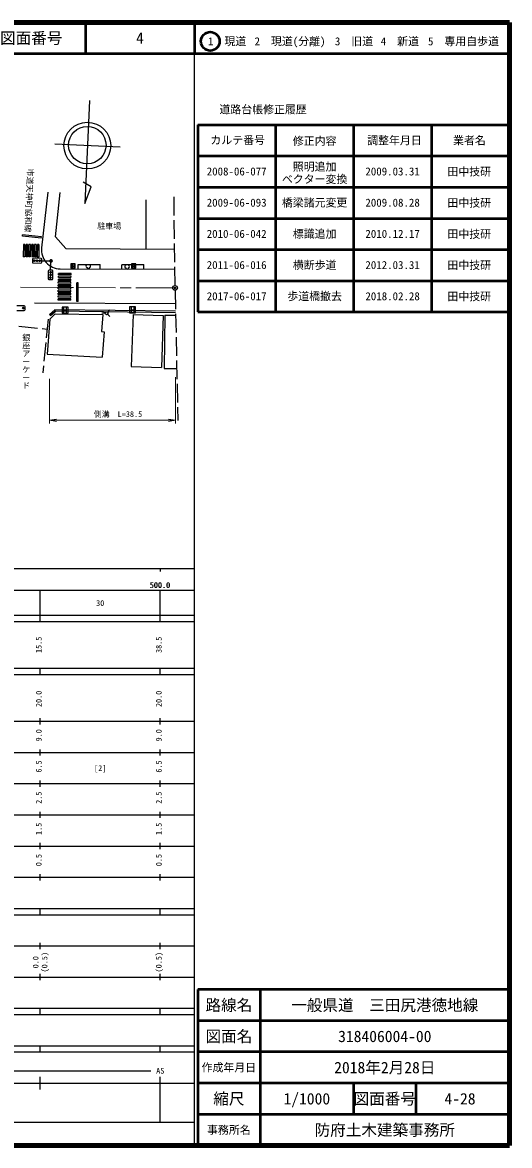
# Model space of a CAD drawing. Units: millimetres, scale not verified. Extents: x 40000 to 680000, y 20000 to 380000.
# Drawn here: x 523818 to 680000, y 20000 to 380000 of the extents above; entities that cross this region are included whole.
import ezdxf
from ezdxf.enums import TextEntityAlignment as Align

# ---------------------------------------------------------------- set-up
doc = ezdxf.new("R2010")
doc.units = ezdxf.units.MM
doc.header["$LTSCALE"] = 1000
doc.header["$PDMODE"] = 32
doc.header["$PDSIZE"] = 500
doc.linetypes.add('CHAIN', pattern=[18.5, 12, -1.5, 3.5, -1.5])
doc.linetypes.add('DASHED', pattern=[7.5, 6, -1.5])
for name, color, linetype, lineweight in [('M-BGD', 7, 'Continuous', 25), ('M-BGD-EXST', 7, 'Continuous', 25), ('M-BMK', 2, 'CHAIN', 13), ('M-BMK-SRVR', 3, 'Continuous', 25), ('M-STR-HTXT', 7, 'Continuous', 13), ('M-STR-STRC', 7, 'Continuous', 25), ('M-STR-STRD', 7, 'Continuous', 25), ('M-TTL', 2, 'Continuous', 140), ('M-TTL-BAND', 7, 'Continuous', 25), ('M-TTL-FRAM', 2, 'Continuous', 50), ('M-TTL-LINE', 7, 'Continuous', 50)]:
    doc.layers.add(name, color=color, linetype=linetype, lineweight=lineweight)
for name, color, linetype in [('M-BMK-HTXT', 7, 'Continuous'), ('M-OTRS', 6, 'Continuous'), ('M-TTL-TXT', 7, 'Continuous')]:
    doc.layers.add(name, color=color, linetype=linetype)
doc.styles.add('@ＭＳ ゴシック', font='')
doc.styles.add('ＭＳ ゴシック', font='')
doc.styles.get('@ＭＳ ゴシック').set_extended_font_data('@MS Gothic')
doc.styles.get('ＭＳ ゴシック').set_extended_font_data('MS Gothic')

# ---------------------------------------------------------------- blocks, each defined once
blk = doc.blocks.new('open_arrow')
at = {"color": 0, "linetype": 'Continuous', "lineweight": -2}
blk.add_lwpolyline([(7.5, 1.25), (0, 0), (7.5, -1.25)], dxfattribs=at)

msp = doc.modelspace()

# ---------------------------------------------------------------- hatches: boundary and pattern name
at = {"layer": 'M-BGD-EXST'}
for points in [[(527423, 303648, 1), (527871, 303643, 1)], [(528282, 303638, 1), (528731, 303633, 1)], [(529142, 303628, 1), (529591, 303622, 1)], [(532950, 303184, 1), (532975, 303931, 1)], [(532619, 303586, 1), (533367, 303577, 1)], [(532807, 298849, 1), (532821, 299297, 1)], [(532835, 299708, 1), (532850, 300157, 1)], [(532778, 297989, 1), (532793, 298438, 1)], [(524292, 288445, 1), (523844, 288445, 1)]]:
    msp.add_hatch(color=256, dxfattribs=at).paths.add_polyline_path(points)

# ---------------------------------------------------------------- linework, layer by layer
at = {"layer": 'M-BGD'}
for p, q in [((531929, 325549), (529962, 307737)), ((534394, 311296), (535926, 325536)), ((563521, 307407), (563511, 323124)), ((537749, 307514), (534394, 311296)), ((537749, 307514), (572609, 307368)), ((541720, 302407), (548720, 302378)), ((541721, 301007), (541720, 302407)), ((562721, 300920), (562720, 302421)), ((535892, 301032), (572684, 300878)), ((548721, 300978), (548720, 302378)), ((555721, 300949), (555720, 302349)), ((562720, 302320), (555720, 302349)), ((572861, 289791), (527675, 289979)), ((532602, 284917), (531710, 273679)), ((532468, 286402), (534184, 287925)), ((532468, 286402), (532800, 286028)), ((532602, 284917), (534339, 286573)), ((532800, 286028), (534371, 287423)), ((572911, 287436), (534184, 287925)), ((534339, 286573), (549592, 286386)), ((572922, 286936), (534371, 287423)), ((549592, 286386), (549156, 280889)), ((559289, 286371), (558721, 269759)), ((559289, 286371), (568974, 286040)), ((568974, 286040), (568406, 269428)), ((569433, 286185), (569275, 269126)), ((569433, 286185), (572938, 286153)), ((549156, 280889), (550028, 280840)), ((550028, 280840), (549380, 272677)), ((531710, 273679), (549380, 272677)), ((558721, 269759), (568406, 269428)), ((569275, 269126), (573299, 269089))]:
    msp.add_line(p, q, dxfattribs=at)
at = {"layer": 'M-BGD', "linetype": 'DASHED'}
for p, q in [((572745, 295640), (572407, 324887)), ((572769, 294141), (573652, 252360)), ((532045, 284884), (530344, 267683)), ((522687, 282659), (531734, 281739))]:
    msp.add_line(p, q, dxfattribs=at)
at = {"layer": 'M-BGD'}
msp.add_arc((535941, 307050), 6018, 173.44641, 269.53177, dxfattribs=at)
at = {"layer": 'M-BGD-EXST'}
for p, q in [((527017, 304102), (527006, 303205)), ((527301, 302902), (529694, 302873)), ((529712, 304369), (527319, 304397)), ((529997, 303169), (530008, 304066)), ((530002, 303617), (532619, 303586)), ((532863, 300568), (532950, 303184)), ((539381, 302584), (539381, 301203)), ((540762, 302584), (539381, 302584)), ((539726, 302515), (539726, 301272)), ((540416, 301272), (540416, 302515)), ((540762, 301203), (540762, 302584)), ((558754, 302581), (558754, 301200)), ((560135, 302581), (558754, 302581)), ((559099, 302512), (559099, 301269)), ((559790, 301269), (559790, 302512)), ((560135, 301200), (560135, 302581)), ((532106, 300294), (532027, 297902)), ((533312, 300553), (532415, 300583)), ((533522, 297853), (533601, 300244)), ((539381, 301203), (540762, 301203)), ((539726, 301894), (540416, 301894)), ((558754, 301200), (560135, 301200)), ((559099, 301890), (559790, 301890)), ((532316, 297593), (533213, 297564)), ((524405, 289192), (522012, 289192)), ((524704, 287996), (524704, 288893)), ((536543, 288716), (536543, 286818)), ((538442, 288716), (536543, 288716)), ((537018, 288621), (537018, 286913)), ((537967, 286913), (537967, 288621)), ((538442, 286818), (538442, 288716)), ((558186, 288836), (558186, 286938)), ((560084, 288836), (558186, 288836)), ((558661, 288741), (558661, 287032)), ((559610, 287032), (559610, 288741)), ((560084, 286938), (560084, 288836)), ((522012, 287697), (524405, 287697)), ((536543, 286818), (538442, 286818)), ((537018, 287767), (537967, 287767)), ((550295, 286798), (549308, 286798)), ((551137, 287146), (551834, 287844)), ((551137, 286449), (551834, 285751)), ((558186, 286938), (560084, 286938)), ((558661, 287887), (559610, 287887))]:
    msp.add_line(p, q, dxfattribs=at)
for points in [[(527423, 303648, 1), (527871, 303643, 1)], [(528282, 303638, 1), (528731, 303633, 1)], [(529142, 303628, 1), (529591, 303622, 1)], [(532950, 303184, 1), (532975, 303931, 1)], [(532619, 303586, 1), (533367, 303577, 1)], [(532807, 298849, 1), (532821, 299297, 1)], [(532835, 299708, 1), (532850, 300157, 1)], [(532778, 297989, 1), (532793, 298438, 1)], [(524292, 288445, 1), (523844, 288445, 1)]]:
    msp.add_lwpolyline(points, format="xyb", close=True, dxfattribs=at)
for centre, radius in [((527647, 303646), 224), ((528507, 303635), 224), ((529367, 303625), 224), ((532962, 303557), 374), ((532993, 303581), 374), ((532814, 299073), 224), ((532842, 299933), 224), ((532786, 298214), 224), ((524068, 288445), 224), ((550788, 286798), 493)]:
    msp.add_circle(centre, radius, dxfattribs=at)
for centre, radius, start, end in [((527305, 303201), 299, 179.30737, 269.30737), ((527316, 304098), 299, 89.30737, 179.30737), ((529698, 303172), 299, 269.30737, 359.30737), ((529709, 304069), 299, 359.30737, 89.30737), ((532405, 300284), 299, 88.10805, 178.10805), ((533302, 300254), 299, 358.10805, 88.10805), ((544634, 301896), 452, 109.56481, 250.43519), ((544934, 301495), 452, 183.27315, 356.72685), ((545234, 301896), 452, 289.56481, 70.43519), ((557065, 301753), 452, 109.56481, 250.43519), ((557365, 301352), 452, 183.27315, 356.72685), ((557665, 301753), 452, 289.56481, 70.43519), ((532326, 297892), 299, 178.10805, 268.10805), ((533223, 297862), 299, 268.10805, 358.10805), ((524405, 288893), 299, 0, 90), ((524405, 287996), 299, 270, 0)]:
    msp.add_arc(centre, radius, start, end, dxfattribs=at)
at = {"layer": 'M-BMK'}
msp.add_line((523160, 295098), (572004, 294894), dxfattribs=at)
at = {"layer": 'M-BMK-SRVR'}
msp.add_circle((572754, 294890), 750, dxfattribs=at)
at = {"layer": 'M-OTRS'}
msp.add_point((572754, 294890), dxfattribs=at)
at = {"layer": 'M-STR-HTXT'}
for p, q in [((532468, 265780), (532468, 251495)), ((572922, 266314), (572922, 251495)), ((532468, 252495), (572922, 252495))]:
    msp.add_line(p, q, dxfattribs=at)
at = {"layer": 'M-STR-STRC'}
for p, q in [((523819, 311491), (523866, 311938)), ((529857, 310819), (523819, 311491)), ((529905, 311267), (523866, 311938)), ((529857, 310819), (529905, 311267)), ((524114, 308823), (524080, 304853)), ((524564, 308820), (524114, 308823)), ((524564, 308820), (524530, 304849)), ((525014, 308816), (524980, 304846)), ((525464, 308812), (525014, 308816)), ((525464, 308812), (525430, 304842)), ((525914, 308808), (525880, 304838)), ((526364, 308804), (525914, 308808)), ((526364, 308804), (526330, 304834)), ((526814, 308800), (526780, 304830)), ((527264, 308796), (526814, 308800)), ((527264, 308796), (527230, 304826)), ((527714, 308793), (527680, 304823)), ((528164, 308789), (527714, 308793)), ((528164, 308789), (528130, 304819)), ((528614, 308785), (528580, 304815)), ((529064, 308781), (528614, 308785)), ((529064, 308781), (529030, 304811)), ((524530, 304849), (524080, 304853)), ((525430, 304842), (524980, 304846)), ((526330, 304834), (525880, 304838)), ((527230, 304826), (526780, 304830)), ((528130, 304819), (527680, 304823)), ((529030, 304811), (528580, 304815)), ((535343, 299098), (535347, 299548)), ((539392, 299061), (535343, 299098)), ((539396, 299511), (535347, 299548)), ((539392, 299061), (539396, 299511)), ((535310, 295498), (535314, 295948)), ((539360, 295461), (535310, 295498)), ((539364, 295911), (535314, 295948)), ((535318, 296398), (535322, 296848)), ((539368, 296361), (535318, 296398)), ((539372, 296811), (535322, 296848)), ((535326, 297298), (535330, 297748)), ((539376, 297261), (535326, 297298)), ((539380, 297711), (535330, 297748)), ((535334, 298198), (535339, 298648)), ((539384, 298161), (535334, 298198)), ((539388, 298611), (535339, 298648)), ((539360, 295461), (539364, 295911)), ((539368, 296361), (539372, 296811)), ((539376, 297261), (539380, 297711)), ((539384, 298161), (539388, 298611)), ((541224, 290523), (541274, 296509)), ((541724, 296510), (541274, 296509)), ((541674, 290521), (541724, 296510)), ((535277, 291898), (535281, 292348)), ((539327, 291861), (535277, 291898)), ((539331, 292311), (535281, 292348)), ((535286, 292798), (535290, 293248)), ((539335, 292761), (535286, 292798)), ((539339, 293211), (535290, 293248)), ((535294, 293698), (535298, 294148)), ((539343, 293661), (535294, 293698)), ((539347, 294111), (535298, 294148)), ((535302, 294598), (535306, 295048)), ((539351, 294561), (535302, 294598)), ((539355, 295011), (535306, 295048)), ((539327, 291861), (539331, 292311)), ((539335, 292761), (539339, 293211)), ((539343, 293661), (539347, 294111)), ((539351, 294561), (539355, 295011)), ((535269, 290998), (535273, 291448)), ((539319, 290961), (535269, 290998)), ((539323, 291411), (535273, 291448)), ((539319, 290961), (539323, 291411)), ((541674, 290521), (541224, 290523))]:
    msp.add_line(p, q, dxfattribs=at)
at = {"layer": 'M-STR-STRD'}
for p, q in [((545264, 355013), (543856, 322014)), ((555136, 340078), (534155, 340974)), ((545889, 327303), (543267, 328762)), ((543856, 322014), (545889, 327303))]:
    msp.add_line(p, q, dxfattribs=at)
for centre, radius in [((544603, 340528), 7500), ((544619, 340685), 6000)]:
    msp.add_circle(centre, radius, dxfattribs=at)
at = {"layer": 'M-TTL'}
for p, q in [((680000, 380000), (40000, 380000)), ((680000, 20000), (680000, 380000)), ((40000, 20000), (680000, 20000))]:
    msp.add_line(p, q, dxfattribs=at)
at = {"layer": 'M-TTL-BAND'}
for p, q in [((579000, 20000), (579000, 370000)), ((40000, 205000), (579000, 205000)), ((568000, 205000), (568000, 204000)), ((68000, 198000), (579000, 198000)), ((529500, 188000), (529500, 198000)), ((568000, 188000), (568000, 198000)), ((40000, 190000), (579000, 190000)), ((40000, 188000), (579000, 188000)), ((40000, 173000), (579000, 173000)), ((529500, 171000), (529500, 173000)), ((568000, 171000), (568000, 173000)), ((40000, 171000), (579000, 171000)), ((40000, 156000), (579000, 156000)), ((529500, 155000), (529500, 157000)), ((568000, 155000), (568000, 157000)), ((46000, 146000), (579000, 146000)), ((529500, 145000), (529500, 147000)), ((568000, 145000), (568000, 147000)), ((529500, 135000), (529500, 137000)), ((568000, 135000), (568000, 137000)), ((52000, 136000), (579000, 136000)), ((46000, 126000), (579000, 126000)), ((529500, 125000), (529500, 127000)), ((568000, 125000), (568000, 127000)), ((52000, 116000), (579000, 116000)), ((529500, 115000), (529500, 117000)), ((568000, 115000), (568000, 117000)), ((46000, 106000), (579000, 106000)), ((529500, 105000), (529500, 107000)), ((568000, 105000), (568000, 107000)), ((40000, 96000), (579000, 96000)), ((40000, 94000), (579000, 94000)), ((529500, 94000), (529500, 96000)), ((568000, 94000), (568000, 96000)), ((49000, 84000), (579000, 84000)), ((529500, 83000), (529500, 85000)), ((568000, 83000), (568000, 85000)), ((40000, 74000), (579000, 74000)), ((529500, 73000), (529500, 75000)), ((568000, 73000), (568000, 75000)), ((40000, 64000), (579000, 64000)), ((40000, 62000), (579000, 62000)), ((529500, 62000), (529500, 64000)), ((568000, 62000), (568000, 64000)), ((40000, 52000), (579000, 52000)), ((529500, 50000), (529500, 52000)), ((568000, 50000), (568000, 52000)), ((40000, 50000), (579000, 50000)), ((71000, 44000), (565000, 44000)), ((40000, 40000), (579000, 40000)), ((529500, 38000), (529500, 42000)), ((568000, 27500), (568000, 42000)), ((68000, 27500), (579000, 27500))]:
    msp.add_line(p, q, dxfattribs=at)
at = {"layer": 'M-TTL-FRAM'}
for p, q in [((580000, 347197), (580000, 287197)), ((580000, 347197), (680000, 347197)), ((580000, 287197), (680000, 287197)), ((680000, 70000), (580000, 70000)), ((580000, 70000), (580000, 20000))]:
    msp.add_line(p, q, dxfattribs=at)
at = {"layer": 'M-TTL-LINE'}
for p, q in [((543997, 380000), (543997, 370000)), ((579000, 380000), (579000, 370000)), ((40000, 370000), (680000, 370000)), ((605000, 347197), (605000, 287197)), ((630000, 347197), (630000, 287197)), ((655000, 347197), (655000, 287197)), ((580000, 337197), (680000, 337197)), ((580000, 327197), (680000, 327197)), ((580000, 317197), (680000, 317197)), ((580000, 307197), (680000, 307197)), ((580000, 297197), (680000, 297197)), ((600000, 70000), (600000, 20000)), ((680000, 60000), (580000, 60000)), ((680000, 50000), (580000, 50000)), ((680000, 40000), (580000, 40000)), ((630000, 40000), (630000, 30000)), ((650000, 40000), (650000, 30000)), ((680000, 30000), (580000, 30000))]:
    msp.add_line(p, q, dxfattribs=at)
msp.add_circle((584031, 373958), 3000, dxfattribs=at)

# ---------------------------------------------------------------- block references
at = {"layer": 'M-STR-HTXT', "xscale": 300, "yscale": 300}
msp.add_blockref('open_arrow', (532468, 252495), dxfattribs=at)
at = {"layer": 'M-STR-HTXT', "xscale": 300, "yscale": 300, "rotation": 180}
msp.add_blockref('open_arrow', (572922, 252495), dxfattribs=at)

# ---------------------------------------------------------------- texts
at = {"layer": 'M-BMK-HTXT'}
for s, rotation, style, p in [('市道天神町協和線', 267.452, 'ＭＳ ゴシック', (525938, 322954)), ('銀座アーケード', 270, '@ＭＳ ゴシック', (524984, 271361))]:
    msp.add_text(s, height=1833, rotation=rotation, dxfattribs=dict(at, style=style)).set_placement(p, align=Align.MIDDLE_CENTER)
at = {"layer": 'M-BMK-HTXT', "style": 'ＭＳ ゴシック'}
msp.add_text('駐車場', height=1833, dxfattribs=at).set_placement((551637, 314725), align=Align.MIDDLE_CENTER)
at = {"layer": 'M-STR-HTXT', "style": 'ＭＳ ゴシック'}
msp.add_text('側溝\u3000L=38.5', height=1833, dxfattribs=at).set_placement((554431, 252995), align=Align.BOTTOM_CENTER)
at = {"layer": 'M-TTL-BAND', "style": 'ＭＳ ゴシック'}
for s, p in [('500.0', (567844, 198195)), ('500.0', (568000, 198195)), ('30', (548750, 192405)), ('[2]', (548750, 139500)), ('AS', (568000, 42500))]:
    msp.add_text(s, height=1833, dxfattribs=at).set_placement(p, align=Align.BOTTOM_CENTER)
for s, p in [('15.5', (530500, 180500)), ('38.5', (569000, 180500)), ('20.0', (530500, 163174)), ('20.0', (569000, 163174)), ('9.0', (530500, 151500)), ('9.0', (569000, 151500)), ('6.5', (530500, 141500)), ('6.5', (569000, 141500)), ('2.5', (530500, 131500)), ('2.5', (569000, 131500)), ('1.5', (530500, 121500)), ('1.5', (569000, 121500)), ('0.5', (530500, 111500)), ('0.5', (569000, 111500)), ('0.0', (529500, 78764)), ('(0.5)', (532370, 78764)), ('(0.5)', (569000, 78764))]:
    msp.add_text(s, height=1833, rotation=90, dxfattribs=at).set_placement(p, align=Align.BOTTOM_CENTER)
at = {"layer": 'M-TTL-TXT', "style": 'ＭＳ ゴシック'}
for s, height, p in [('図面番号', 3666, (526622, 375000)), ('4', 3666, (561497, 375000)), ('1\u3000現道', 2566, (589448, 373958)), ('2\u3000現道(分離)', 2566, (609619, 373958)), ('3\u3000旧道', 2566, (630121, 373958)), ('4\u3000新道', 2566, (644824, 373958)), ('5\u3000専用自歩道', 2566, (665228, 373958)), ('道路台帳修正履歴', 2566, (600968, 352113)), ('カルテ番号', 2566, (592839, 342277)), ('修正内容', 2566, (617509, 342023)), ('調整年月日', 2566, (643089, 342197)), ('業者名', 2566, (667134, 342197)), ('照明追加', 2566, (617500, 333755)), ('2008-06-077', 2566, (592500, 332245)), ('ベクター変換', 2566, (617500, 329765)), ('2009.03.31', 2566, (642500, 332245)), ('田中技研', 2566, (667077, 332189)), ('2009-06-093', 2566, (592500, 322245)), ('橋梁諸元変更', 2566, (617500, 322245)), ('2009.08.28', 2566, (642500, 322245)), ('田中技研', 2566, (667077, 322189)), ('2010-06-042', 2566, (592500, 312245)), ('標識追加', 2566, (617500, 312245)), ('2010.12.17', 2566, (642500, 312245)), ('田中技研', 2566, (667077, 312189)), ('2011-06-016', 2566, (592500, 302245)), ('横断歩道', 2566, (617500, 302245)), ('2012.03.31', 2566, (642500, 302245)), ('田中技研', 2566, (667077, 302189)), ('2017-06-017', 2566, (592500, 292245)), ('歩道橋撤去', 2566, (617500, 292245)), ('2018.02.28', 2566, (642500, 292245)), ('田中技研', 2566, (667077, 292189)), ('路線名', 3666, (590000, 65000)), ('路線名', 3666, (590000, 65000)), ('一般県道\u3000三田尻港徳地線', 3666, (640000, 65000)), ('図面名', 3666, (590000, 55000)), ('図面名', 3666, (590000, 55000)), ('318406004-00', 3666, (640000, 55000)), ('2018年2月28日', 3666, (640000, 45000)), ('作成年月日', 2566, (590000, 45000)), ('作成年月日', 2566, (590000, 45000)), ('縮尺', 3666, (590000, 35000)), ('縮尺', 3666, (590000, 35000)), ('1/1000', 3666, (615000, 35000)), ('図面番号', 3666, (640000, 35000)), ('図面番号', 3666, (640000, 35000)), ('4-28', 3666, (664125, 35000)), ('事務所名', 2566, (590000, 25000)), ('事務所名', 2566, (590000, 25000)), ('防府土木建築事務所', 3666, (640000, 25000))]:
    msp.add_text(s, height=height, dxfattribs=at).set_placement(p, align=Align.MIDDLE_CENTER)

doc.saveas('drawing.dxf')
